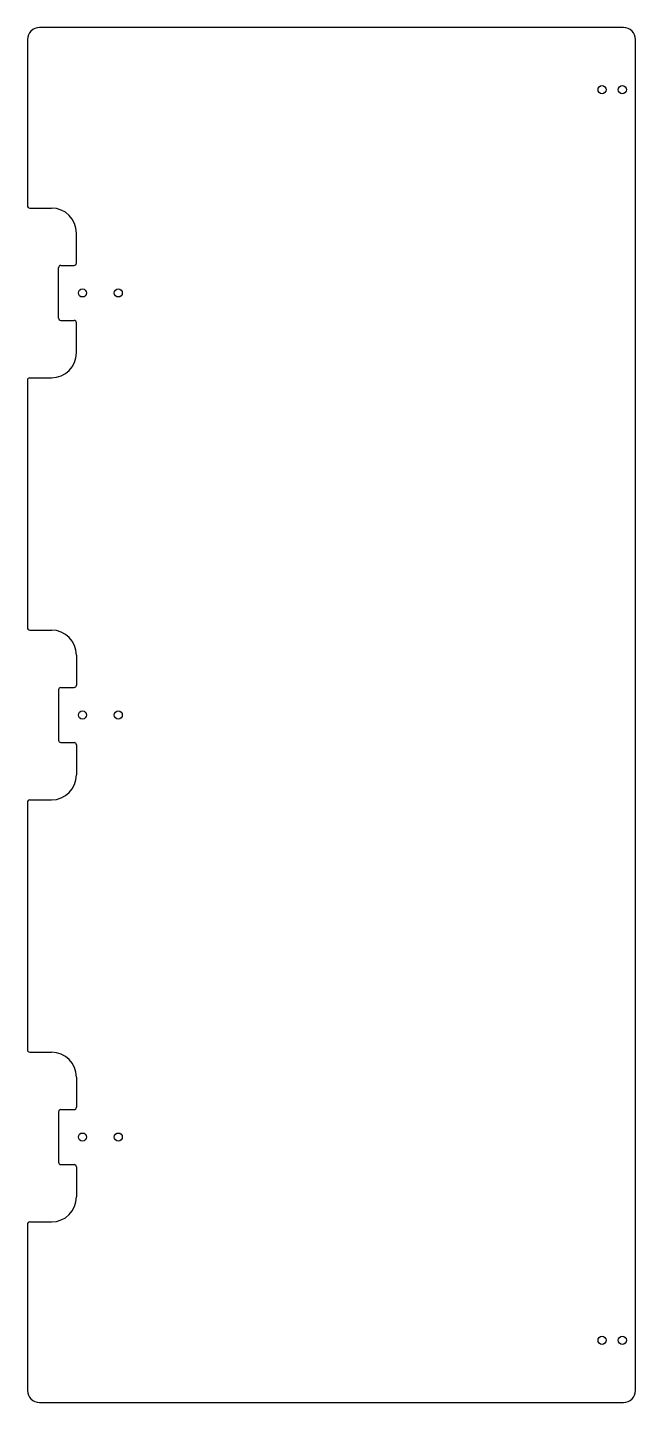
# Model space of a CAD drawing. Header units: millimetres. Extents: x -127 to 127, y -288 to 288.
import ezdxf

# ---------------------------------------------------------------- set-up
doc = ezdxf.new("R2010")
doc.units = ezdxf.units.MM

msp = doc.modelspace()

# ---------------------------------------------------------------- linework, layer by layer
at = {"color": 7, "linetype": 'Continuous', "lineweight": 25}
for p, q in [((122.25, 287.5), (-122.25, 287.5)), ((-127.25, 282.5), (-127.25, 213)), ((127.25, -282.5), (127.25, 282.5)), ((-126.25, 212), (-117.25, 212)), ((-106.75, 189), (-106.75, 201.5)), ((-114.25, 166), (-114.25, 187)), ((-113.25, 188), (-107.75, 188)), ((-113.25, 165), (-107.75, 165)), ((-106.75, 151.5), (-106.75, 164)), ((-127.25, 140), (-127.25, 36.5)), ((-126.25, 141), (-117.25, 141)), ((-126.25, 35.5), (-117.25, 35.5)), ((-106.75, 25), (-106.75, 12.5)), ((-113.25, 11.5), (-107.75, 11.5)), ((-114.25, 10.5), (-114.25, -10.5)), ((-113.25, -11.5), (-107.75, -11.5)), ((-106.75, -12.5), (-106.75, -25)), ((-127.25, -36.5), (-127.25, -140)), ((-126.25, -35.5), (-117.25, -35.5)), ((-126.25, -141), (-117.25, -141)), ((-106.75, -151.5), (-106.75, -164)), ((-114.25, -166), (-114.25, -187)), ((-113.25, -165), (-107.75, -165)), ((-113.25, -188), (-107.75, -188)), ((-106.75, -189), (-106.75, -201.5)), ((-126.25, -212), (-117.25, -212)), ((-127.25, -213), (-127.25, -282.5)), ((-122.25, -287.5), (122.25, -287.5))]:
    msp.add_line(p, q, dxfattribs=at)
for centre in [(113.25, 261.5), (121.75, 261.5), (-104.25, 176.5), (-89.25, 176.5), (-104.25, 0), (-89.25, 0), (-104.25, -176.5), (-89.25, -176.5), (113.25, -261.5), (121.75, -261.5)]:
    msp.add_circle(centre, 1.7, dxfattribs=at)
for centre, radius, start, end in [((-122.25, 282.5), 5, 90, 180), ((122.25, 282.5), 5, 0, 90), ((-126.25, 213), 1, 180, 270), ((-117.25, 201.5), 10.5, 0, 90), ((-113.25, 187), 1, 90, 180), ((-107.75, 189), 1, 270, 360), ((-113.25, 166), 1, 180, 270), ((-107.75, 164), 1, 360, 90), ((-117.25, 151.5), 10.5, 270, 0), ((-126.25, 140), 1, 90, 180), ((-126.25, 36.5), 1, 180, 270), ((-117.25, 25), 10.5, 0, 90), ((-107.75, 12.5), 1, 270, 0), ((-113.25, 10.5), 1, 90, 180), ((-113.25, -10.5), 1, 180, 270), ((-107.75, -12.5), 1, 0, 90), ((-117.25, -25), 10.5, 270, 0), ((-126.25, -36.5), 1, 90, 180), ((-126.25, -140), 1, 180, 270), ((-117.25, -151.5), 10.5, 0, 90), ((-113.25, -166), 1, 90, 180), ((-107.75, -164), 1, 270, 0), ((-113.25, -187), 1, 180, 270), ((-107.75, -189), 1, 360, 90), ((-117.25, -201.5), 10.5, 270, 0), ((-126.25, -213), 1, 90, 180), ((-122.25, -282.5), 5, 180, 270), ((122.25, -282.5), 5, 270, 0)]:
    msp.add_arc(centre, radius, start, end, dxfattribs=at)

doc.saveas('drawing.dxf')
